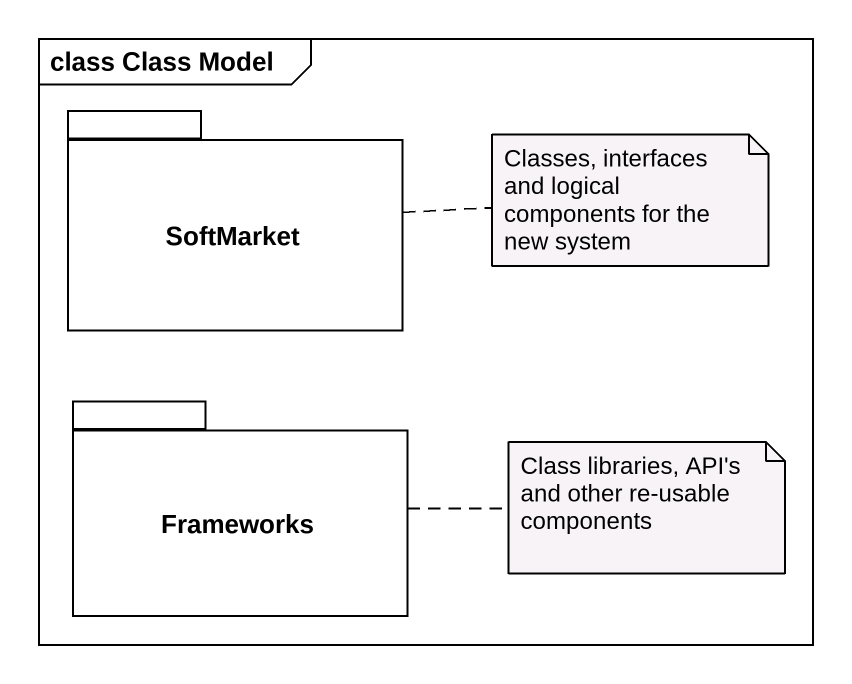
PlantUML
@startuml
mainframe class Class Model
package SoftMarket {
}
package Frameworks {
}
note right of SoftMarket : Classes, interfaces and logical components for the new system
note right of Frameworks : Class libraries, API's and other re-usable components
@enduml
